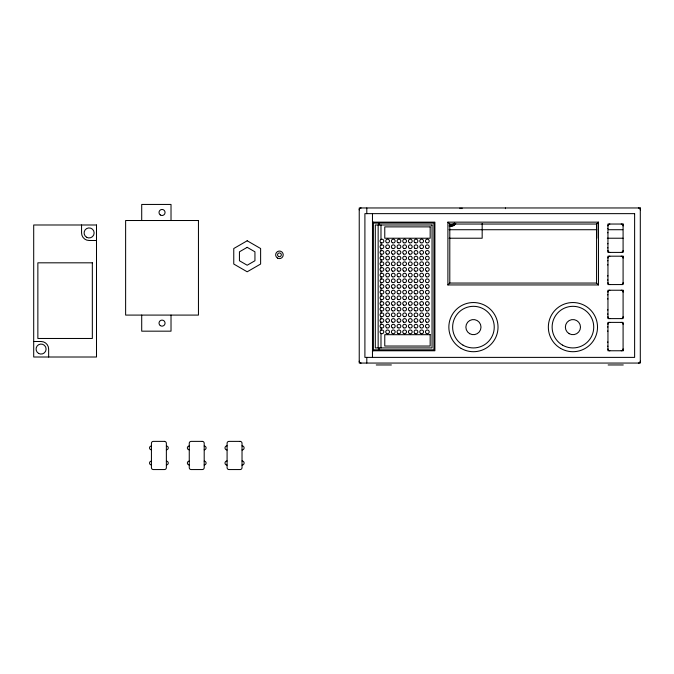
<?xml version="1.0" encoding="UTF-8"?>
<svg xmlns="http://www.w3.org/2000/svg" width="674" height="674" viewBox="0 0 674 674"><rect width="100%" height="100%" fill="white"/><g stroke="black" fill="none" stroke-linecap="round" stroke-linejoin="round"><path stroke-width="1.01" d="M373.413 349.823L372.469 350.766L434.89 350.766L434.89 222.15L372.469 222.15L373.413 223.094M447.898 284.942L449.794 283.055L596.566 283.055L598.461 284.942L598.461 222.15L447.898 222.15L447.898 284.942L598.461 284.942M447.898 222.15L449.794 224.038L596.566 224.038L598.461 222.15M372.469 223.094L433.946 223.094L433.946 349.823L372.469 349.823M449.078 225.933L450.965 225.933A5.678 5.678 0 0 0 455.717 223.364M449.078 229.716L596.793 229.716M608.622 229.716L622.801 229.716M449.078 238.225L482.171 238.225L482.171 223.473M607.308 238.225L623.071 238.225M96.5 240.492L89.12 240.492A7.566 7.566 0 0 1 81.554 232.926L81.554 224.99M33.7 341.499L41.08 341.499A7.566 7.566 0 0 1 48.646 349.065L48.646 357.009M623.088 350.766L607.956 350.766L607.956 322.391L623.088 322.391L623.088 350.766A5.678 5.678 0 0 1 623.113 350.261M376.252 364.954L391.383 364.954M608.142 364.954L623.273 364.954M596.793 223.473L596.793 238.225M596.566 224.038L596.566 283.055M505.441 207.963L505.441 208.67M461.934 207.963L461.934 208.67M460.047 207.963L460.047 208.67M449.794 224.038L449.794 283.055M380.987 224.99L380.987 239.422A1.896 1.896 0 0 0 380.987 242.699L380.987 245.1A1.896 1.896 0 0 0 380.987 248.377L380.987 250.77A1.896 1.896 0 0 0 380.987 254.047L380.987 256.449A1.896 1.896 0 0 0 380.987 259.726L380.987 262.119A1.896 1.896 0 0 0 380.987 265.396L380.987 267.797A1.896 1.896 0 0 0 380.987 271.074L380.987 273.467A1.896 1.896 0 0 0 380.987 276.744L380.987 279.146A1.896 1.896 0 0 0 380.987 282.423L380.987 284.816A1.896 1.896 0 0 0 380.987 288.093L380.987 290.494A1.896 1.896 0 0 0 380.987 293.771L380.987 296.172A1.896 1.896 0 0 0 380.987 299.441L380.987 301.842A1.896 1.896 0 0 0 380.987 305.12L380.987 307.521A1.896 1.896 0 0 0 380.987 310.79L380.987 313.191A1.896 1.896 0 0 0 380.987 316.468L380.987 318.869M380.987 322.138L380.987 324.539A1.896 1.896 0 0 0 380.987 327.817L380.987 330.218A1.896 1.896 0 0 0 380.987 333.487L380.987 347.927M379.091 223.094L379.091 224.99M379.091 347.927L379.091 349.823M378.148 224.99L378.148 347.927M373.413 222.15L373.413 350.766M372.469 213.641L372.469 357.389M366.799 207.963L366.799 213.641M366.799 357.389L366.799 363.059M171.019 220.516L171.019 204.441L141.708 204.441L141.708 220.516M171.019 315.087L171.019 331.17L141.708 331.17L141.708 315.087M640.3 361.171A1.896 1.896 0 0 1 638.404 363.059M638.404 207.963A1.896 1.896 0 0 1 640.3 209.85M607.956 264.89A2.081 2.081 0 0 1 607.586 264.84M607.586 260.787A2.081 2.081 0 0 1 607.956 260.737M607.956 232.741A2.081 2.081 0 0 1 607.586 232.69M607.586 228.629A2.081 2.081 0 0 1 607.956 228.579M607.956 298.936A2.081 2.081 0 0 1 607.586 298.885M607.586 294.833A2.081 2.081 0 0 1 607.956 294.782M607.956 331.094A2.081 2.081 0 0 1 607.586 331.044M607.586 326.991A2.081 2.081 0 0 1 607.956 326.941M380.987 242.699A1.896 1.896 0 0 0 383.818 241.065A1.896 1.896 0 0 0 380.987 239.422M607.956 346.225A2.081 2.081 0 0 1 607.586 346.175M607.586 342.122A2.081 2.081 0 0 1 607.956 342.072M607.956 314.067A2.081 2.081 0 0 1 607.586 314.017M607.586 309.964A2.081 2.081 0 0 1 607.956 309.914M607.956 280.022A2.081 2.081 0 0 1 607.586 279.971M607.586 275.919A2.081 2.081 0 0 1 607.956 275.868M607.956 247.872A2.081 2.081 0 0 1 607.586 247.821M607.586 243.761A2.081 2.081 0 0 1 607.956 243.71M380.987 248.377A1.896 1.896 0 0 0 383.818 246.735A1.896 1.896 0 0 0 380.987 245.1M380.987 254.047A1.896 1.896 0 0 0 383.818 252.413A1.896 1.896 0 0 0 380.987 250.77M380.987 259.726A1.896 1.896 0 0 0 383.818 258.083A1.896 1.896 0 0 0 380.987 256.449M380.987 265.396A1.896 1.896 0 0 0 383.818 263.761A1.896 1.896 0 0 0 380.987 262.119M380.987 271.074A1.896 1.896 0 0 0 383.818 269.432A1.896 1.896 0 0 0 380.987 267.797M380.987 276.744A1.896 1.896 0 0 0 383.818 275.11A1.896 1.896 0 0 0 380.987 273.467M380.987 282.423A1.896 1.896 0 0 0 383.818 280.78A1.896 1.896 0 0 0 380.987 279.146M380.987 288.093A1.896 1.896 0 0 0 383.818 286.458A1.896 1.896 0 0 0 380.987 284.816M380.987 293.771A1.896 1.896 0 0 0 383.818 292.128A1.896 1.896 0 0 0 380.987 290.494M380.987 299.441A1.896 1.896 0 0 0 383.818 297.807A1.896 1.896 0 0 0 380.987 296.172M380.987 305.12A1.896 1.896 0 0 0 383.818 303.477A1.896 1.896 0 0 0 380.987 301.842M380.987 310.79A1.896 1.896 0 0 0 383.818 309.155A1.896 1.896 0 0 0 380.987 307.521M380.987 316.468A1.896 1.896 0 0 0 383.818 314.825A1.896 1.896 0 0 0 380.987 313.191M380.987 327.817A1.896 1.896 0 0 0 383.818 326.174A1.896 1.896 0 0 0 380.987 324.539M380.987 333.487A1.896 1.896 0 0 0 383.818 331.852A1.896 1.896 0 0 0 380.987 330.218M151.431 464.925A1.896 1.896 0 0 1 149.535 463.038A1.896 1.896 0 0 1 151.431 461.142M151.431 449.794A1.896 1.896 0 0 1 149.535 447.907A1.896 1.896 0 0 1 151.431 446.011M166.368 461.142A1.896 1.896 0 0 1 168.264 463.038A1.896 1.896 0 0 1 166.368 464.925M166.368 446.011A1.896 1.896 0 0 1 168.264 447.907A1.896 1.896 0 0 1 166.368 449.794M607.956 225.933A1.896 1.896 0 0 1 609.844 224.038M607.956 258.083A1.896 1.896 0 0 1 609.844 256.196M607.956 292.128A1.896 1.896 0 0 1 609.844 290.241M607.956 324.287A1.896 1.896 0 0 1 609.844 322.391M621.201 224.038A1.896 1.896 0 0 1 623.088 225.933M621.201 256.196A1.896 1.896 0 0 1 623.088 258.083M621.201 290.241A1.896 1.896 0 0 1 623.088 292.128M621.201 322.391A1.896 1.896 0 0 1 623.088 324.287M609.844 284.563A1.896 1.896 0 0 1 607.956 282.676M609.844 252.413A1.896 1.896 0 0 1 607.956 250.517M609.844 318.608A1.896 1.896 0 0 1 607.956 316.721M609.844 350.766A1.896 1.896 0 0 1 607.956 348.879M623.088 250.517A1.896 1.896 0 0 1 621.201 252.413M623.088 282.676A1.896 1.896 0 0 1 621.201 284.563M623.088 316.721A1.896 1.896 0 0 1 621.201 318.608M623.088 348.879A1.896 1.896 0 0 1 621.201 350.766M242.025 460.957A2.081 2.081 0 0 1 244.106 463.038A2.081 2.081 0 0 1 242.025 465.119M242.025 445.826A2.081 2.081 0 0 1 244.106 447.907A2.081 2.081 0 0 1 242.025 449.988M227.087 465.119A2.081 2.081 0 0 1 225.006 463.038A2.081 2.081 0 0 1 227.087 460.957M227.087 449.988A2.081 2.081 0 0 1 225.006 447.907A2.081 2.081 0 0 1 227.087 445.826M204.197 461.142A1.896 1.896 0 0 1 206.092 463.038A1.896 1.896 0 0 1 204.197 464.925M204.197 446.011A1.896 1.896 0 0 1 206.092 447.907A1.896 1.896 0 0 1 204.197 449.794M189.259 464.925A1.896 1.896 0 0 1 187.364 463.038A1.896 1.896 0 0 1 189.259 461.142M189.259 449.794A1.896 1.896 0 0 1 187.364 447.907A1.896 1.896 0 0 1 189.259 446.011M361.121 363.059A1.896 1.896 0 0 1 359.234 361.171M359.234 209.85A1.896 1.896 0 0 1 361.121 207.963M454.487 223.043A5.257 3.353 -24.8 0 1 450.973 224.939M455.691 223.616A5.257 4.895 0 0 1 450.965 226.287M247.189 240.778L233.76 248.529L233.76 264.039L247.189 271.791L260.619 264.039L260.619 248.529L247.189 240.778M247.189 247.341L239.439 251.815L239.439 260.754L247.189 265.227L254.941 260.754L254.941 251.815L247.189 247.341M640.3 207.963L359.234 207.963L359.234 363.059L640.3 363.059L640.3 207.963M634.622 213.641L364.904 213.641L364.904 357.389L634.622 357.389L634.622 213.641M198.451 220.516L125.625 220.516L125.625 315.087L198.451 315.087L198.451 220.516M623.088 224.038L607.956 224.038L607.956 252.413L623.088 252.413L623.088 224.038M96.5 224.99L33.7 224.99L33.7 357.009L96.5 357.009L96.5 224.99M432.051 224.99L375.308 224.99L375.308 347.927L432.051 347.927L432.051 224.99M430.164 226.877L384.77 226.877L384.77 238.225L430.164 238.225L430.164 226.877M623.088 256.196L607.956 256.196L607.956 284.563L623.088 284.563L623.088 256.196M92.338 262.818L37.862 262.818L37.862 338.474L92.338 338.474L92.338 262.818M623.088 290.241L607.956 290.241L607.956 318.608L623.088 318.608L623.088 290.241M430.164 334.692L384.77 334.692L384.77 346.04L430.164 346.04L430.164 334.692M164.481 441.377L153.318 441.377A1.896 1.896 0 0 0 151.431 443.273L151.431 467.672A1.896 1.896 0 0 0 153.318 469.559L164.481 469.559A1.896 1.896 0 0 0 166.368 467.672L166.368 443.273A1.896 1.896 0 0 0 164.481 441.377M202.31 441.377L191.146 441.377A1.896 1.896 0 0 0 189.259 443.273L189.259 467.672A1.896 1.896 0 0 0 191.146 469.559L202.31 469.559A1.896 1.896 0 0 0 204.197 467.672L204.197 443.273A1.896 1.896 0 0 0 202.31 441.377M240.138 441.377L228.975 441.377A1.896 1.896 0 0 0 227.087 443.273L227.087 467.672A1.896 1.896 0 0 0 228.975 469.559L240.138 469.559A1.896 1.896 0 0 0 242.025 467.672L242.025 443.273A1.896 1.896 0 0 0 240.138 441.377M461.142 348.416A24.593 24.593 0 0 0 498.027 327.126A24.593 24.593 0 0 0 461.142 305.827A24.593 24.593 0 0 0 461.142 348.416M463.03 345.139A20.81 20.81 0 0 0 494.244 327.126A20.81 20.81 0 0 0 463.03 309.105A20.81 20.81 0 0 0 463.03 345.139M560.633 348.416A24.593 24.593 0 0 0 597.518 327.126A24.593 24.593 0 0 0 560.633 305.827A24.593 24.593 0 0 0 560.633 348.416M562.52 345.139A20.81 20.81 0 0 0 593.735 327.126A20.81 20.81 0 0 0 562.52 309.105A20.81 20.81 0 0 0 562.52 345.139M469.652 333.672A7.566 7.566 0 0 0 481 327.126A7.566 7.566 0 0 0 469.652 320.571A7.566 7.566 0 0 0 469.652 333.672M569.142 333.672A7.566 7.566 0 0 0 580.491 327.126A7.566 7.566 0 0 0 569.142 320.571A7.566 7.566 0 0 0 569.142 333.672M386.657 333.487A1.896 1.896 0 0 0 389.496 331.852A1.896 1.896 0 0 0 386.657 330.218A1.896 1.896 0 0 0 386.657 333.487M392.335 333.487A1.896 1.896 0 0 0 395.166 331.852A1.896 1.896 0 0 0 392.335 330.218A1.896 1.896 0 0 0 392.335 333.487M398.005 333.487A1.896 1.896 0 0 0 400.845 331.852A1.896 1.896 0 0 0 398.005 330.218A1.896 1.896 0 0 0 398.005 333.487M403.684 333.487A1.896 1.896 0 0 0 406.515 331.852A1.896 1.896 0 0 0 403.684 330.218A1.896 1.896 0 0 0 403.684 333.487M409.354 333.487A1.896 1.896 0 0 0 412.193 331.852A1.896 1.896 0 0 0 409.354 330.218A1.896 1.896 0 0 0 409.354 333.487M415.032 333.487A1.896 1.896 0 0 0 417.863 331.852A1.896 1.896 0 0 0 415.032 330.218A1.896 1.896 0 0 0 415.032 333.487M420.702 333.487A1.896 1.896 0 0 0 423.542 331.852A1.896 1.896 0 0 0 420.702 330.218A1.896 1.896 0 0 0 420.702 333.487M426.381 333.487A1.896 1.896 0 0 0 429.212 331.852A1.896 1.896 0 0 0 426.381 330.218A1.896 1.896 0 0 0 426.381 333.487M426.381 327.817A1.896 1.896 0 0 0 429.212 326.174A1.896 1.896 0 0 0 426.381 324.539A1.896 1.896 0 0 0 426.381 327.817M420.559 327.724A1.896 1.896 0 0 0 423.533 326.351A1.896 1.896 0 0 0 420.854 324.464A1.896 1.896 0 0 0 420.559 327.724M415.032 327.817A1.896 1.896 0 0 0 417.863 326.174A1.896 1.896 0 0 0 415.032 324.539A1.896 1.896 0 0 0 415.032 327.817M409.354 327.817A1.896 1.896 0 0 0 412.193 326.174A1.896 1.896 0 0 0 409.354 324.539A1.896 1.896 0 0 0 409.354 327.817M403.684 327.817A1.896 1.896 0 0 0 406.515 326.174A1.896 1.896 0 0 0 403.684 324.539A1.896 1.896 0 0 0 403.684 327.817M397.862 327.724A1.896 1.896 0 0 0 400.836 326.351A1.896 1.896 0 0 0 398.157 324.464A1.896 1.896 0 0 0 397.862 327.724M392.335 327.817A1.896 1.896 0 0 0 395.166 326.174A1.896 1.896 0 0 0 392.335 324.539A1.896 1.896 0 0 0 392.335 327.817M386.657 327.817A1.896 1.896 0 0 0 389.496 326.174A1.896 1.896 0 0 0 386.657 324.539A1.896 1.896 0 0 0 386.657 327.817M386.514 322.054A1.896 1.896 0 0 0 389.488 320.672A1.896 1.896 0 0 0 386.809 318.785A1.896 1.896 0 0 0 386.514 322.054M392.192 322.054A1.896 1.896 0 0 0 395.158 320.672A1.896 1.896 0 0 0 392.479 318.785A1.896 1.896 0 0 0 392.192 322.054M397.862 322.054A1.896 1.896 0 0 0 400.836 320.672A1.896 1.896 0 0 0 398.157 318.785A1.896 1.896 0 0 0 397.862 322.054M403.541 322.054A1.896 1.896 0 0 0 406.506 320.672A1.896 1.896 0 0 0 403.827 318.785A1.896 1.896 0 0 0 403.541 322.054M409.354 322.138A1.896 1.896 0 0 0 412.193 320.504A1.896 1.896 0 0 0 409.354 318.869A1.896 1.896 0 0 0 409.354 322.138M414.889 322.054A1.896 1.896 0 0 0 417.855 320.672A1.896 1.896 0 0 0 415.176 318.785A1.896 1.896 0 0 0 414.889 322.054M420.702 322.138A1.896 1.896 0 0 0 423.542 320.504A1.896 1.896 0 0 0 420.702 318.869A1.896 1.896 0 0 0 420.702 322.138M426.381 322.138A1.896 1.896 0 0 0 429.212 320.504A1.896 1.896 0 0 0 426.381 318.869A1.896 1.896 0 0 0 426.381 322.138M426.381 316.468A1.896 1.896 0 0 0 429.212 314.825A1.896 1.896 0 0 0 426.381 313.191A1.896 1.896 0 0 0 426.381 316.468M420.702 316.468A1.896 1.896 0 0 0 423.542 314.825A1.896 1.896 0 0 0 420.702 313.191A1.896 1.896 0 0 0 420.702 316.468M415.032 316.468A1.896 1.896 0 0 0 417.863 314.825A1.896 1.896 0 0 0 415.032 313.191A1.896 1.896 0 0 0 415.032 316.468M409.354 316.468A1.896 1.896 0 0 0 412.193 314.825A1.896 1.896 0 0 0 409.354 313.191A1.896 1.896 0 0 0 409.354 316.468M403.684 316.468A1.896 1.896 0 0 0 406.515 314.825A1.896 1.896 0 0 0 403.684 313.191A1.896 1.896 0 0 0 403.684 316.468M398.005 316.468A1.896 1.896 0 0 0 400.845 314.825A1.896 1.896 0 0 0 398.005 313.191A1.896 1.896 0 0 0 398.005 316.468M392.335 316.468A1.896 1.896 0 0 0 395.166 314.825A1.896 1.896 0 0 0 392.335 313.191A1.896 1.896 0 0 0 392.335 316.468M386.657 316.468A1.896 1.896 0 0 0 389.496 314.825A1.896 1.896 0 0 0 386.657 313.191A1.896 1.896 0 0 0 386.657 316.468M386.657 310.79A1.896 1.896 0 0 0 389.496 309.155A1.896 1.896 0 0 0 386.657 307.521A1.896 1.896 0 0 0 386.657 310.79M392.335 310.79A1.896 1.896 0 0 0 395.166 309.155A1.896 1.896 0 0 0 392.335 307.521A1.896 1.896 0 0 0 392.335 310.79M398.005 310.79A1.896 1.896 0 0 0 400.845 309.155A1.896 1.896 0 0 0 398.005 307.521A1.896 1.896 0 0 0 398.005 310.79M403.684 310.79A1.896 1.896 0 0 0 406.515 309.155A1.896 1.896 0 0 0 403.684 307.521A1.896 1.896 0 0 0 403.684 310.79M409.354 310.79A1.896 1.896 0 0 0 412.193 309.155A1.896 1.896 0 0 0 409.354 307.521A1.896 1.896 0 0 0 409.354 310.79M415.032 310.79A1.896 1.896 0 0 0 417.863 309.155A1.896 1.896 0 0 0 415.032 307.521A1.896 1.896 0 0 0 415.032 310.79M420.702 310.79A1.896 1.896 0 0 0 423.542 309.155A1.896 1.896 0 0 0 420.702 307.521A1.896 1.896 0 0 0 420.702 310.79M426.381 310.79A1.896 1.896 0 0 0 429.212 309.155A1.896 1.896 0 0 0 426.381 307.521A1.896 1.896 0 0 0 426.381 310.79M426.381 305.12A1.896 1.896 0 0 0 429.212 303.477A1.896 1.896 0 0 0 426.381 301.842A1.896 1.896 0 0 0 426.381 305.12M420.702 305.12A1.896 1.896 0 0 0 423.542 303.477A1.896 1.896 0 0 0 420.702 301.842A1.896 1.896 0 0 0 420.702 305.12M415.032 305.12A1.896 1.896 0 0 0 417.863 303.477A1.896 1.896 0 0 0 415.032 301.842A1.896 1.896 0 0 0 415.032 305.12M409.354 305.12A1.896 1.896 0 0 0 412.193 303.477A1.896 1.896 0 0 0 409.354 301.842A1.896 1.896 0 0 0 409.354 305.12M403.684 305.12A1.896 1.896 0 0 0 406.515 303.477A1.896 1.896 0 0 0 403.684 301.842A1.896 1.896 0 0 0 403.684 305.12M398.005 305.12A1.896 1.896 0 0 0 400.845 303.477A1.896 1.896 0 0 0 398.005 301.842A1.896 1.896 0 0 0 398.005 305.12M392.335 305.12A1.896 1.896 0 0 0 395.166 303.477A1.896 1.896 0 0 0 392.335 301.842A1.896 1.896 0 0 0 392.335 305.12M386.657 305.12A1.896 1.896 0 0 0 389.496 303.477A1.896 1.896 0 0 0 386.657 301.842A1.896 1.896 0 0 0 386.657 305.12M386.514 299.349A1.896 1.896 0 0 0 389.488 297.975A1.896 1.896 0 0 0 386.809 296.088A1.896 1.896 0 0 0 386.514 299.349M392.335 299.441A1.896 1.896 0 0 0 395.166 297.807A1.896 1.896 0 0 0 392.335 296.172A1.896 1.896 0 0 0 392.335 299.441M398.005 299.441A1.896 1.896 0 0 0 400.845 297.807A1.896 1.896 0 0 0 398.005 296.172A1.896 1.896 0 0 0 398.005 299.441M403.684 299.441A1.896 1.896 0 0 0 406.515 297.807A1.896 1.896 0 0 0 403.684 296.172A1.896 1.896 0 0 0 403.684 299.441M409.354 299.441A1.896 1.896 0 0 0 412.193 297.807A1.896 1.896 0 0 0 409.354 296.172A1.896 1.896 0 0 0 409.354 299.441M415.032 299.441A1.896 1.896 0 0 0 417.863 297.807A1.896 1.896 0 0 0 415.032 296.172A1.896 1.896 0 0 0 415.032 299.441M420.702 299.441A1.896 1.896 0 0 0 423.542 297.807A1.896 1.896 0 0 0 420.702 296.172A1.896 1.896 0 0 0 420.702 299.441M426.381 299.441A1.896 1.896 0 0 0 429.212 297.807A1.896 1.896 0 0 0 426.381 296.172A1.896 1.896 0 0 0 426.381 299.441M426.381 293.771A1.896 1.896 0 0 0 429.212 292.128A1.896 1.896 0 0 0 426.381 290.494A1.896 1.896 0 0 0 426.381 293.771M420.702 293.771A1.896 1.896 0 0 0 423.542 292.128A1.896 1.896 0 0 0 420.702 290.494A1.896 1.896 0 0 0 420.702 293.771M415.032 293.771A1.896 1.896 0 0 0 417.863 292.128A1.896 1.896 0 0 0 415.032 290.494A1.896 1.896 0 0 0 415.032 293.771M409.354 293.771A1.896 1.896 0 0 0 412.193 292.128A1.896 1.896 0 0 0 409.354 290.494A1.896 1.896 0 0 0 409.354 293.771M403.684 293.771A1.896 1.896 0 0 0 406.515 292.128A1.896 1.896 0 0 0 403.684 290.494A1.896 1.896 0 0 0 403.684 293.771M398.005 293.771A1.896 1.896 0 0 0 400.845 292.128A1.896 1.896 0 0 0 398.005 290.494A1.896 1.896 0 0 0 398.005 293.771M392.335 293.771A1.896 1.896 0 0 0 395.166 292.128A1.896 1.896 0 0 0 392.335 290.494A1.896 1.896 0 0 0 392.335 293.771M386.657 293.771A1.896 1.896 0 0 0 389.496 292.128A1.896 1.896 0 0 0 386.657 290.494A1.896 1.896 0 0 0 386.657 293.771M386.657 288.093A1.896 1.896 0 0 0 389.496 286.458A1.896 1.896 0 0 0 386.657 284.816A1.896 1.896 0 0 0 386.657 288.093M392.335 288.093A1.896 1.896 0 0 0 395.166 286.458A1.896 1.896 0 0 0 392.335 284.816A1.896 1.896 0 0 0 392.335 288.093M398.005 288.093A1.896 1.896 0 0 0 400.845 286.458A1.896 1.896 0 0 0 398.005 284.816A1.896 1.896 0 0 0 398.005 288.093M403.684 288.093A1.896 1.896 0 0 0 406.515 286.458A1.896 1.896 0 0 0 403.684 284.816A1.896 1.896 0 0 0 403.684 288.093M409.354 288.093A1.896 1.896 0 0 0 412.193 286.458A1.896 1.896 0 0 0 409.354 284.816A1.896 1.896 0 0 0 409.354 288.093M415.032 288.093A1.896 1.896 0 0 0 417.863 286.458A1.896 1.896 0 0 0 415.032 284.816A1.896 1.896 0 0 0 415.032 288.093M420.702 288.093A1.896 1.896 0 0 0 423.542 286.458A1.896 1.896 0 0 0 420.702 284.816A1.896 1.896 0 0 0 420.702 288.093M426.381 288.093A1.896 1.896 0 0 0 429.212 286.458A1.896 1.896 0 0 0 426.381 284.816A1.896 1.896 0 0 0 426.381 288.093M426.381 282.423A1.896 1.896 0 0 0 429.212 280.78A1.896 1.896 0 0 0 426.381 279.146A1.896 1.896 0 0 0 426.381 282.423M420.702 282.423A1.896 1.896 0 0 0 423.542 280.78A1.896 1.896 0 0 0 420.702 279.146A1.896 1.896 0 0 0 420.702 282.423M415.032 282.423A1.896 1.896 0 0 0 417.863 280.78A1.896 1.896 0 0 0 415.032 279.146A1.896 1.896 0 0 0 415.032 282.423M409.354 282.423A1.896 1.896 0 0 0 412.193 280.78A1.896 1.896 0 0 0 409.354 279.146A1.896 1.896 0 0 0 409.354 282.423M403.684 282.423A1.896 1.896 0 0 0 406.515 280.78A1.896 1.896 0 0 0 403.684 279.146A1.896 1.896 0 0 0 403.684 282.423M397.862 282.33A1.896 1.896 0 0 0 400.836 280.957A1.896 1.896 0 0 0 398.157 279.07A1.896 1.896 0 0 0 397.862 282.33M392.192 282.33A1.896 1.896 0 0 0 395.158 280.957A1.896 1.896 0 0 0 392.479 279.07A1.896 1.896 0 0 0 392.192 282.33M386.657 282.423A1.896 1.896 0 0 0 389.496 280.78A1.896 1.896 0 0 0 386.657 279.146A1.896 1.896 0 0 0 386.657 282.423M386.657 276.744A1.896 1.896 0 0 0 389.496 275.11A1.896 1.896 0 0 0 386.657 273.467A1.896 1.896 0 0 0 386.657 276.744M392.335 276.744A1.896 1.896 0 0 0 395.166 275.11A1.896 1.896 0 0 0 392.335 273.467A1.896 1.896 0 0 0 392.335 276.744M398.005 276.744A1.896 1.896 0 0 0 400.845 275.11A1.896 1.896 0 0 0 398.005 273.467A1.896 1.896 0 0 0 398.005 276.744M403.684 276.744A1.896 1.896 0 0 0 406.515 275.11A1.896 1.896 0 0 0 403.684 273.467A1.896 1.896 0 0 0 403.684 276.744M409.354 276.744A1.896 1.896 0 0 0 412.193 275.11A1.896 1.896 0 0 0 409.354 273.467A1.896 1.896 0 0 0 409.354 276.744M415.032 276.744A1.896 1.896 0 0 0 417.863 275.11A1.896 1.896 0 0 0 415.032 273.467A1.896 1.896 0 0 0 415.032 276.744M420.702 276.744A1.896 1.896 0 0 0 423.542 275.11A1.896 1.896 0 0 0 420.702 273.467A1.896 1.896 0 0 0 420.702 276.744M426.381 276.744A1.896 1.896 0 0 0 429.212 275.11A1.896 1.896 0 0 0 426.381 273.467A1.896 1.896 0 0 0 426.381 276.744M426.381 271.074A1.896 1.896 0 0 0 429.212 269.432A1.896 1.896 0 0 0 426.381 267.797A1.896 1.896 0 0 0 426.381 271.074M420.702 271.074A1.896 1.896 0 0 0 423.542 269.432A1.896 1.896 0 0 0 420.702 267.797A1.896 1.896 0 0 0 420.702 271.074M415.032 271.074A1.896 1.896 0 0 0 417.863 269.432A1.896 1.896 0 0 0 415.032 267.797A1.896 1.896 0 0 0 415.032 271.074M409.354 271.074A1.896 1.896 0 0 0 412.193 269.432A1.896 1.896 0 0 0 409.354 267.797A1.896 1.896 0 0 0 409.354 271.074M403.684 271.074A1.896 1.896 0 0 0 406.515 269.432A1.896 1.896 0 0 0 403.684 267.797A1.896 1.896 0 0 0 403.684 271.074M398.005 271.074A1.896 1.896 0 0 0 400.845 269.432A1.896 1.896 0 0 0 398.005 267.797A1.896 1.896 0 0 0 398.005 271.074M392.335 271.074A1.896 1.896 0 0 0 395.166 269.432A1.896 1.896 0 0 0 392.335 267.797A1.896 1.896 0 0 0 392.335 271.074M386.657 271.074A1.896 1.896 0 0 0 389.496 269.432A1.896 1.896 0 0 0 386.657 267.797A1.896 1.896 0 0 0 386.657 271.074M386.514 265.303A1.896 1.896 0 0 0 389.488 263.93A1.896 1.896 0 0 0 386.809 262.043A1.896 1.896 0 0 0 386.514 265.303M392.192 265.303A1.896 1.896 0 0 0 395.158 263.93A1.896 1.896 0 0 0 392.479 262.043A1.896 1.896 0 0 0 392.192 265.303M397.862 265.303A1.896 1.896 0 0 0 400.836 263.93A1.896 1.896 0 0 0 398.157 262.043A1.896 1.896 0 0 0 397.862 265.303M403.684 265.396A1.896 1.896 0 0 0 406.515 263.761A1.896 1.896 0 0 0 403.684 262.119A1.896 1.896 0 0 0 403.684 265.396M409.354 265.396A1.896 1.896 0 0 0 412.193 263.761A1.896 1.896 0 0 0 409.354 262.119A1.896 1.896 0 0 0 409.354 265.396M415.032 265.396A1.896 1.896 0 0 0 417.863 263.761A1.896 1.896 0 0 0 415.032 262.119A1.896 1.896 0 0 0 415.032 265.396M420.702 265.396A1.896 1.896 0 0 0 423.542 263.761A1.896 1.896 0 0 0 420.702 262.119A1.896 1.896 0 0 0 420.702 265.396M426.381 265.396A1.896 1.896 0 0 0 429.212 263.761A1.896 1.896 0 0 0 426.381 262.119A1.896 1.896 0 0 0 426.381 265.396M426.381 259.726A1.896 1.896 0 0 0 429.212 258.083A1.896 1.896 0 0 0 426.381 256.449A1.896 1.896 0 0 0 426.381 259.726M420.702 259.726A1.896 1.896 0 0 0 423.542 258.083A1.896 1.896 0 0 0 420.702 256.449A1.896 1.896 0 0 0 420.702 259.726M415.032 259.726A1.896 1.896 0 0 0 417.863 258.083A1.896 1.896 0 0 0 415.032 256.449A1.896 1.896 0 0 0 415.032 259.726M409.354 259.726A1.896 1.896 0 0 0 412.193 258.083A1.896 1.896 0 0 0 409.354 256.449A1.896 1.896 0 0 0 409.354 259.726M403.684 259.726A1.896 1.896 0 0 0 406.515 258.083A1.896 1.896 0 0 0 403.684 256.449A1.896 1.896 0 0 0 403.684 259.726M398.005 259.726A1.896 1.896 0 0 0 400.845 258.083A1.896 1.896 0 0 0 398.005 256.449A1.896 1.896 0 0 0 398.005 259.726M392.335 259.726A1.896 1.896 0 0 0 395.166 258.083A1.896 1.896 0 0 0 392.335 256.449A1.896 1.896 0 0 0 392.335 259.726M386.657 259.726A1.896 1.896 0 0 0 389.496 258.083A1.896 1.896 0 0 0 386.657 256.449A1.896 1.896 0 0 0 386.657 259.726M386.514 253.955A1.896 1.896 0 0 0 389.488 252.582A1.896 1.896 0 0 0 386.809 250.694A1.896 1.896 0 0 0 386.514 253.955M392.335 254.047A1.896 1.896 0 0 0 395.166 252.413A1.896 1.896 0 0 0 392.335 250.77A1.896 1.896 0 0 0 392.335 254.047M398.005 254.047A1.896 1.896 0 0 0 400.845 252.413A1.896 1.896 0 0 0 398.005 250.77A1.896 1.896 0 0 0 398.005 254.047M403.541 253.955A1.896 1.896 0 0 0 406.506 252.582A1.896 1.896 0 0 0 403.827 250.694A1.896 1.896 0 0 0 403.541 253.955M409.354 254.047A1.896 1.896 0 0 0 412.193 252.413A1.896 1.896 0 0 0 409.354 250.77A1.896 1.896 0 0 0 409.354 254.047M415.032 254.047A1.896 1.896 0 0 0 417.863 252.413A1.896 1.896 0 0 0 415.032 250.77A1.896 1.896 0 0 0 415.032 254.047M420.702 254.047A1.896 1.896 0 0 0 423.542 252.413A1.896 1.896 0 0 0 420.702 250.77A1.896 1.896 0 0 0 420.702 254.047M426.381 254.047A1.896 1.896 0 0 0 429.212 252.413A1.896 1.896 0 0 0 426.381 250.77A1.896 1.896 0 0 0 426.381 254.047M426.238 248.285A1.896 1.896 0 0 0 429.203 246.903A1.896 1.896 0 0 0 426.532 245.024A1.896 1.896 0 0 0 426.238 248.285M420.702 248.377A1.896 1.896 0 0 0 423.542 246.735A1.896 1.896 0 0 0 420.702 245.1A1.896 1.896 0 0 0 420.702 248.377M414.889 248.285A1.896 1.896 0 0 0 417.855 246.903A1.896 1.896 0 0 0 415.176 245.024A1.896 1.896 0 0 0 414.889 248.285M409.354 248.377A1.896 1.896 0 0 0 412.193 246.735A1.896 1.896 0 0 0 409.354 245.1A1.896 1.896 0 0 0 409.354 248.377M403.684 248.377A1.896 1.896 0 0 0 406.515 246.735A1.896 1.896 0 0 0 403.684 245.1A1.896 1.896 0 0 0 403.684 248.377M398.005 248.377A1.896 1.896 0 0 0 400.845 246.735A1.896 1.896 0 0 0 398.005 245.1A1.896 1.896 0 0 0 398.005 248.377M392.192 248.285A1.896 1.896 0 0 0 395.158 246.903A1.896 1.896 0 0 0 392.479 245.024A1.896 1.896 0 0 0 392.192 248.285M386.657 248.377A1.896 1.896 0 0 0 389.496 246.735A1.896 1.896 0 0 0 386.657 245.1A1.896 1.896 0 0 0 386.657 248.377M386.657 242.699A1.896 1.896 0 0 0 389.496 241.065A1.896 1.896 0 0 0 386.657 239.422A1.896 1.896 0 0 0 386.657 242.699M392.335 242.699A1.896 1.896 0 0 0 395.166 241.065A1.896 1.896 0 0 0 392.335 239.422A1.896 1.896 0 0 0 392.335 242.699M398.005 242.699A1.896 1.896 0 0 0 400.845 241.065A1.896 1.896 0 0 0 398.005 239.422A1.896 1.896 0 0 0 398.005 242.699M403.684 242.699A1.896 1.896 0 0 0 406.515 241.065A1.896 1.896 0 0 0 403.684 239.422A1.896 1.896 0 0 0 403.684 242.699M409.354 242.699A1.896 1.896 0 0 0 412.193 241.065A1.896 1.896 0 0 0 409.354 239.422A1.896 1.896 0 0 0 409.354 242.699M415.032 242.699A1.896 1.896 0 0 0 417.863 241.065A1.896 1.896 0 0 0 415.032 239.422A1.896 1.896 0 0 0 415.032 242.699M420.702 242.699A1.896 1.896 0 0 0 423.542 241.065A1.896 1.896 0 0 0 420.702 239.422A1.896 1.896 0 0 0 420.702 242.699M426.381 242.699A1.896 1.896 0 0 0 429.212 241.065A1.896 1.896 0 0 0 426.381 239.422A1.896 1.896 0 0 0 426.381 242.699M380.835 322.054A1.896 1.896 0 0 0 383.809 320.672A1.896 1.896 0 0 0 381.13 318.785A1.896 1.896 0 0 0 380.835 322.054M160.294 214.955A3.025 3.025 0 0 0 165.054 212.748A3.025 3.025 0 0 0 160.766 209.732A3.025 3.025 0 0 0 160.294 214.955M160.294 325.601A3.025 3.025 0 0 0 165.054 323.402A3.025 3.025 0 0 0 160.766 320.386A3.025 3.025 0 0 0 160.294 325.601M38.57 353.403A5.013 5.013 0 0 0 46.093 349.065A5.013 5.013 0 0 0 38.57 344.726A5.013 5.013 0 0 0 38.57 353.403M86.609 237.273A5.013 5.013 0 0 0 94.133 232.926A5.013 5.013 0 0 0 86.609 228.587A5.013 5.013 0 0 0 86.609 237.273M278.497 256.465A1.896 1.896 0 0 0 281.328 254.831A1.896 1.896 0 0 0 278.497 253.188A1.896 1.896 0 0 0 278.497 256.465M277.545 258.108A3.783 3.783 0 0 0 283.223 254.831A3.783 3.783 0 0 0 277.545 251.554A3.783 3.783 0 0 0 277.545 258.108"/></g></svg>
